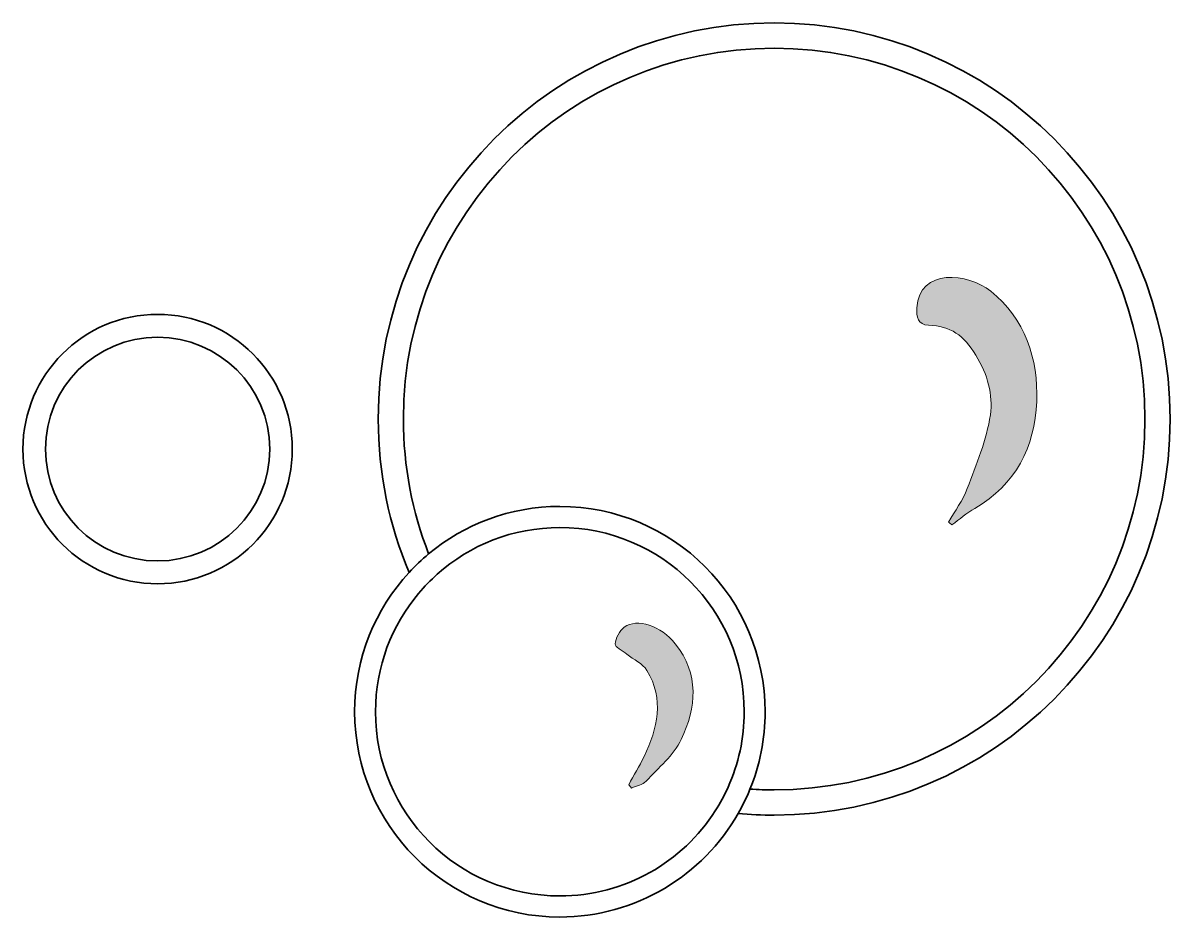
# Model space of a CAD drawing. Header units: inches. Extents: x -128.3 to -95.6, y -28.3 to -2.9.
import ezdxf

# ---------------------------------------------------------------- set-up
doc = ezdxf.new("R2010")
doc.units = ezdxf.units.IN
doc.header["$MEASUREMENT"] = 0
doc.layers.add('Layer 1', color=7, linetype='Continuous')

# ---------------------------------------------------------------- blocks, each defined once
blk = doc.blocks.new('block 3')
at = {"layer": 'Layer 1', "color": 250, "lineweight": 35, "true_color": 0x231f20}
for points in [[(-120.596, -15.009), (-120.596, -12.893), (-122.311, -11.177), (-124.428, -11.177), (-126.544, -11.177), (-128.26, -12.893), (-128.26, -15.009), (-128.26, -17.126), (-126.544, -18.842), (-124.428, -18.842), (-122.311, -18.842), (-120.596, -17.126), (-120.596, -15.009)], [(-121.236, -15.009), (-121.236, -13.252), (-122.665, -11.828), (-124.428, -11.828), (-126.191, -11.828), (-127.62, -13.252), (-127.62, -15.009), (-127.62, -16.767), (-126.191, -18.191), (-124.428, -18.191), (-122.665, -18.191), (-121.236, -16.767), (-121.236, -15.009)]]:
    blk.add_open_spline(points, degree=3, knots=[0, 0, 0, 0, 1, 1, 1, 2, 2, 2, 3, 3, 3, 4, 4, 4, 4], dxfattribs=at)
blk = doc.blocks.new('block 4')
at = {"layer": 'Layer 1', "color": 250, "lineweight": 35, "true_color": 0x231f20}
for points, knots in [([(-106.882, -2.888), (-113.104, -2.888), (-118.148, -7.932), (-118.148, -14.154), (-118.148, -15.702), (-117.836, -17.177), (-117.271, -18.519), (-117.097, -18.33), (-116.911, -18.154), (-116.714, -17.99), (-115.702, -17.147), (-114.4, -16.641), (-112.981, -16.641), (-109.755, -16.641), (-107.14, -19.255), (-107.14, -22.48), (-107.14, -23.259), (-107.292, -24.002), (-107.569, -24.681), (-107.666, -24.92), (-107.779, -25.152), (-107.906, -25.374), (-107.569, -25.405), (-107.227, -25.421), (-106.882, -25.421), (-100.659, -25.421), (-95.615, -20.376), (-95.615, -14.154), (-95.615, -7.932), (-100.659, -2.888), (-106.882, -2.888)], [0, 0, 0, 0, 1, 1, 1, 2, 2, 2, 3, 3, 3, 4, 4, 4, 5, 5, 5, 6, 6, 6, 7, 7, 7, 8, 8, 8, 9, 9, 9, 10, 10, 10, 10]), ([(-96.328, -14.154), (-96.328, -19.98), (-101.053, -24.704), (-106.882, -24.704), (-107.112, -24.704), (-107.342, -24.696), (-107.569, -24.681), (-107.292, -24.002), (-107.14, -23.259), (-107.14, -22.48), (-107.14, -19.255), (-109.755, -16.641), (-112.981, -16.641), (-114.4, -16.641), (-115.702, -17.147), (-116.714, -17.99), (-117.179, -16.801), (-117.434, -15.507), (-117.434, -14.154), (-117.434, -8.329), (-112.709, -3.606), (-106.882, -3.606), (-101.053, -3.606), (-96.328, -8.329), (-96.328, -14.154)], [0, 0, 0, 0, 1, 1, 1, 2, 2, 2, 3, 3, 3, 4, 4, 4, 5, 5, 5, 6, 6, 6, 7, 7, 7, 8, 8, 8, 8]), ([(-112.981, -16.641), (-114.4, -16.641), (-115.702, -17.147), (-116.714, -17.99), (-116.911, -18.154), (-117.097, -18.33), (-117.271, -18.519), (-118.233, -19.56), (-118.82, -20.951), (-118.82, -22.48), (-118.82, -25.706), (-116.205, -28.321), (-112.981, -28.321), (-110.808, -28.321), (-108.912, -27.135), (-107.906, -25.374), (-107.779, -25.152), (-107.666, -24.92), (-107.569, -24.681), (-107.292, -24.002), (-107.14, -23.259), (-107.14, -22.48), (-107.14, -19.255), (-109.755, -16.641), (-112.981, -16.641)], [0, 0, 0, 0, 1, 1, 1, 2, 2, 2, 3, 3, 3, 4, 4, 4, 5, 5, 5, 6, 6, 6, 7, 7, 7, 8, 8, 8, 8]), ([(-107.734, -22.48), (-107.734, -23.243), (-107.897, -23.968), (-108.192, -24.623), (-108.296, -24.857), (-108.419, -25.083), (-108.556, -25.298), (-109.488, -26.754), (-111.122, -27.72), (-112.981, -27.72), (-115.878, -27.72), (-118.226, -25.375), (-118.226, -22.48), (-118.226, -21.197), (-117.765, -20.024), (-116.999, -19.113), (-116.836, -18.918), (-116.658, -18.735), (-116.468, -18.567), (-115.541, -17.742), (-114.319, -17.241), (-112.981, -17.241), (-110.083, -17.241), (-107.734, -19.586), (-107.734, -22.48)], [0, 0, 0, 0, 1, 1, 1, 2, 2, 2, 3, 3, 3, 4, 4, 4, 5, 5, 5, 6, 6, 6, 7, 7, 7, 8, 8, 8, 8]), ([(-108.556, -25.298), (-109.488, -26.754), (-111.122, -27.72), (-112.981, -27.72), (-115.878, -27.72), (-118.226, -25.375), (-118.226, -22.48), (-118.226, -21.197), (-117.765, -20.024), (-116.999, -19.113), (-116.836, -18.918), (-116.658, -18.735), (-116.468, -18.567), (-115.541, -17.742), (-114.319, -17.241), (-112.981, -17.241), (-110.083, -17.241), (-107.734, -19.586), (-107.734, -22.48), (-107.734, -23.243), (-107.897, -23.968), (-108.192, -24.623), (-108.296, -24.857), (-108.419, -25.083), (-108.556, -25.298)], [0, 0, 0, 0, 1, 1, 1, 2, 2, 2, 3, 3, 3, 4, 4, 4, 5, 5, 5, 6, 6, 6, 7, 7, 7, 8, 8, 8, 8])]:
    blk.add_open_spline(points, degree=3, knots=knots, dxfattribs=at)
blk = doc.blocks.new('block 2')
at = {"layer": 'Layer 1', "true_color": 0x231f20}
h = blk.add_hatch(color=250, dxfattribs=at)
h.dxf.hatch_style = 2
edge = h.paths.add_edge_path()
edge.add_spline(control_points=[(-101.919, -17.092), (-101.737, -16.771), (-101.512, -16.467), (-101.384, -16.127), (-101.127, -15.441), (-100.831, -14.749), (-100.729, -14.033), (-100.648, -13.468), (-100.806, -12.891), (-101.142, -12.337), (-101.482, -11.777), (-101.863, -11.504), (-102.49, -11.486), (-102.79, -11.478), (-102.838, -11.239), (-102.822, -10.994), (-102.747, -9.846), (-101.367, -10.004), (-100.717, -10.518), (-99.75, -11.283), (-99.358, -12.45), (-99.409, -13.653), (-99.466, -14.966), (-100, -16.018), (-101.174, -16.697), (-101.403, -16.829), (-101.607, -17.006), (-101.822, -17.163), (-101.854, -17.139), (-101.887, -17.116), (-101.919, -17.092)], knot_values=[0, 0, 0, 0, 1, 1, 1, 2, 2, 2, 3, 3, 3, 4, 4, 4, 5, 5, 5, 6, 6, 6, 7, 7, 7, 8, 8, 8, 9, 9, 9, 10, 10, 10, 10], degree=3, periodic=1)
h = blk.add_hatch(color=250, dxfattribs=at)
h.dxf.hatch_style = 2
edge = h.paths.add_edge_path()
edge.add_spline(control_points=[(-111.021, -24.559), (-110.874, -24.292), (-110.715, -24.03), (-110.583, -23.756), (-110.197, -22.952), (-110.007, -22.127), (-110.502, -21.305), (-110.621, -21.108), (-110.882, -20.997), (-111.075, -20.844), (-111.195, -20.749), (-111.414, -20.639), (-111.406, -20.552), (-111.392, -20.384), (-111.284, -20.179), (-111.149, -20.077), (-110.785, -19.804), (-110.097, -20.043), (-109.697, -20.545), (-109.008, -21.412), (-109.093, -22.361), (-109.527, -23.267), (-109.744, -23.72), (-110.172, -24.077), (-110.527, -24.457), (-110.624, -24.56), (-110.8, -24.59), (-110.939, -24.653), (-110.967, -24.622), (-110.994, -24.59), (-111.021, -24.559)], knot_values=[0, 0, 0, 0, 1, 1, 1, 2, 2, 2, 3, 3, 3, 4, 4, 4, 5, 5, 5, 6, 6, 6, 7, 7, 7, 8, 8, 8, 9, 9, 9, 10, 10, 10, 10], degree=3, periodic=1)
at = {"layer": 'Layer 1', "lineweight": 0}
for points in [[(-101.919, -17.092), (-101.737, -16.771), (-101.512, -16.467), (-101.384, -16.127), (-101.127, -15.441), (-100.831, -14.749), (-100.729, -14.033), (-100.648, -13.468), (-100.806, -12.891), (-101.142, -12.337), (-101.482, -11.777), (-101.863, -11.504), (-102.49, -11.486), (-102.79, -11.478), (-102.838, -11.239), (-102.822, -10.994), (-102.747, -9.846), (-101.367, -10.004), (-100.717, -10.518), (-99.75, -11.283), (-99.358, -12.45), (-99.409, -13.653), (-99.466, -14.966), (-100, -16.018), (-101.174, -16.697), (-101.403, -16.829), (-101.607, -17.006), (-101.822, -17.163), (-101.854, -17.139), (-101.887, -17.116), (-101.919, -17.092)], [(-111.021, -24.559), (-110.874, -24.292), (-110.715, -24.03), (-110.583, -23.756), (-110.197, -22.952), (-110.007, -22.127), (-110.502, -21.305), (-110.621, -21.108), (-110.882, -20.997), (-111.075, -20.844), (-111.195, -20.749), (-111.414, -20.639), (-111.406, -20.552), (-111.392, -20.384), (-111.284, -20.179), (-111.149, -20.077), (-110.785, -19.804), (-110.097, -20.043), (-109.697, -20.545), (-109.008, -21.412), (-109.093, -22.361), (-109.527, -23.267), (-109.744, -23.72), (-110.172, -24.077), (-110.527, -24.457), (-110.624, -24.56), (-110.8, -24.59), (-110.939, -24.653), (-110.967, -24.622), (-110.994, -24.59), (-111.021, -24.559)]]:
    blk.add_open_spline(points, degree=3, knots=[0, 0, 0, 0, 1, 1, 1, 2, 2, 2, 3, 3, 3, 4, 4, 4, 5, 5, 5, 6, 6, 6, 7, 7, 7, 8, 8, 8, 9, 9, 9, 10, 10, 10, 10], dxfattribs=at)
at = {"layer": 'Layer 1'}
for name in ['block 4', 'block 3']:
    blk.add_blockref(name, (0, 0), dxfattribs=at)

msp = doc.modelspace()

# ---------------------------------------------------------------- block references
at = {"layer": 'Layer 1'}
msp.add_blockref('block 2', (0, 0), dxfattribs=at)

doc.saveas('drawing.dxf')
